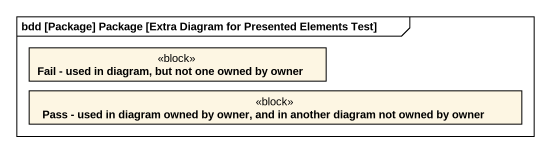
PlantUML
@startuml
mainframe bdd [Package] Package [Extra Diagram for Presented Elements Test]
hide circle
hide empty members
class "Fail - used in diagram, but not one owned by owner" as Fail_used_in_diagram_but <<block>>
class "Pass - used in diagram owned by owner, and in another diagram not owned by owner" as Pass_used_in_diagram_owned <<block>>
@enduml
